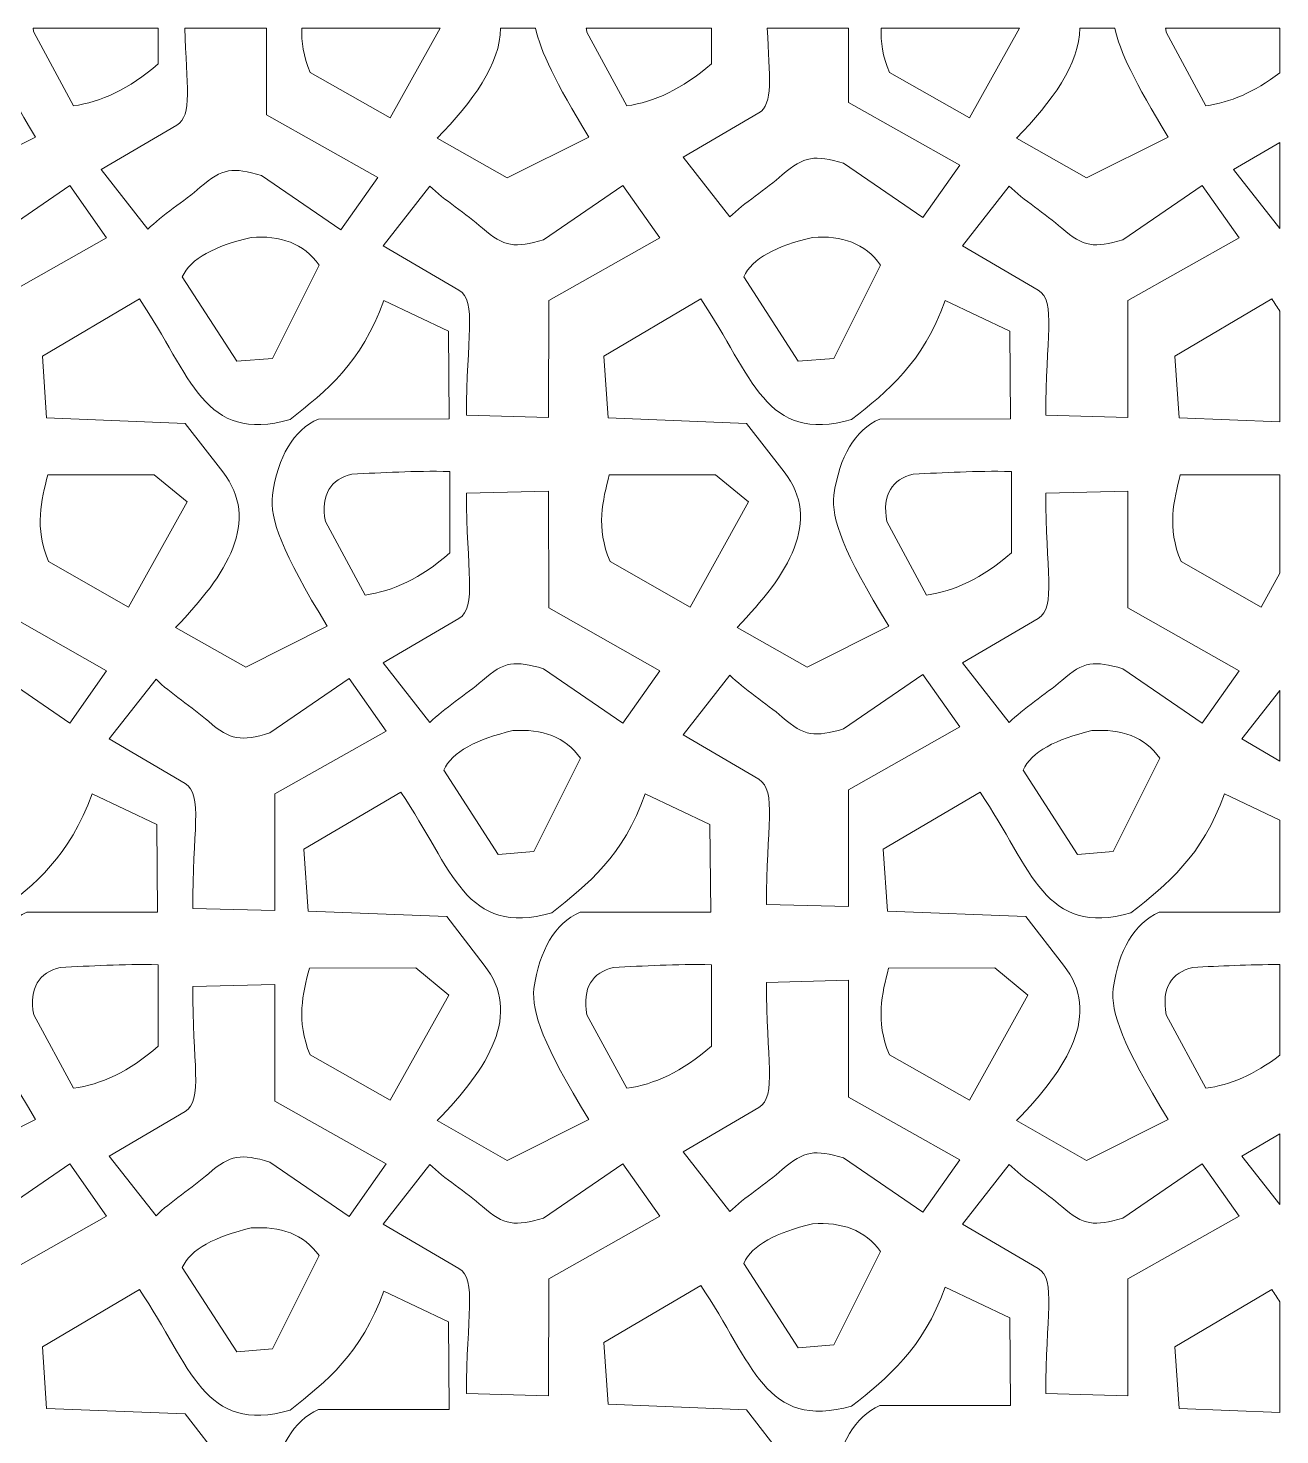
# Model space of a CAD drawing. Header units: millimetres. Extents: x -1200 to 1200, y -590 to 590.
# Drawn here: x 676 to 1200, y 2 to 590 of the extents above; entities that cross this region are included whole.
import ezdxf

# ---------------------------------------------------------------- set-up
doc = ezdxf.new("R2010")
doc.units = ezdxf.units.MM
doc.header["$MEASUREMENT"] = 0
doc.layers.add('Layer 1', color=7, linetype='Continuous')

msp = doc.modelspace()

# ---------------------------------------------------------------- linework, layer by layer
at = {"layer": 'Layer 1', "color": 250, "lineweight": 20}
for points, knots in [([(642.378, 589.9734), (642.378, 589.9734), (656.9639, 589.9734), (656.9639, 589.9734), (658.993, 580.555), (665.3135, 567.3334), (679.29, 544.3994), (679.29, 544.3994), (645.1535, 527.3138), (645.1535, 527.3138), (645.1535, 527.3138), (615.8285, 543.9518), (615.8285, 543.9518), (630.8185, 559.3316), (642.2649, 574.9868), (642.378, 589.9734)], [0, 0, 0, 0, 0.2, 0.2, 0.2, 0.4, 0.4, 0.4, 0.6, 0.6, 0.6, 0.8, 0.8, 0.8, 1, 1, 1, 1]), ([(678.2294, 589.9734), (678.2294, 589.9734), (730.6192, 589.9734), (730.6192, 589.9734), (730.6192, 589.9734), (730.6192, 575.0613), (730.6192, 575.0613), (718.2641, 564.3366), (706.6442, 559.112), (695.129, 557.4613), (695.129, 557.4613), (678.493, 588.2613), (678.493, 588.2613), (678.3883, 588.8462), (678.3005, 589.415), (678.2294, 589.9734)], [0, 0, 0, 0, 0.2, 0.2, 0.2, 0.4, 0.4, 0.4, 0.6, 0.6, 0.6, 0.8, 0.8, 0.8, 1, 1, 1, 1]), ([(741.7541, 589.9734), (741.7541, 589.9734), (775.9377, 589.9734), (775.9377, 589.9734), (775.9377, 589.9734), (775.963, 553.7612), (775.963, 553.7612), (775.963, 553.7612), (822.4764, 527.5326), (822.4764, 527.5326), (822.4764, 527.5326), (807.0169, 505.5996), (807.0169, 505.5996), (807.0169, 505.5996), (773.8405, 528.3329), (773.8405, 528.3329), (761.8052, 531.8406), (757.4448, 531.5193), (748.2202, 523.454), (741.5278, 517.6034), (731.9932, 511.591), (726.2659, 505.8757), (726.2659, 505.8757), (706.6821, 530.8327), (706.6821, 530.8327), (706.6821, 530.8327), (738.3861, 549.4177), (738.3861, 549.4177), (745.0841, 553.3444), (742.445, 566.062), (741.7541, 589.9734)], [0, 0, 0, 0, 0.1, 0.1, 0.1, 0.2, 0.2, 0.2, 0.3, 0.3, 0.3, 0.4, 0.4, 0.4, 0.5, 0.5, 0.5, 0.6, 0.6, 0.6, 0.7, 0.7, 0.7, 0.8, 0.8, 0.8, 0.9, 0.9, 0.9, 1, 1, 1, 1]), ([(790.6796, 589.9734), (790.6796, 589.9734), (848.557, 589.9734), (848.557, 589.9734), (848.557, 589.9734), (827.6387, 552.4423), (827.6387, 552.4423), (827.6387, 552.4423), (794.16, 571.4518), (794.16, 571.4518), (791.3156, 578.2512), (790.4821, 584.3269), (790.6796, 589.9734)], [0, 0, 0, 0, 0.25, 0.25, 0.25, 0.5, 0.5, 0.5, 0.75, 0.75, 0.75, 1, 1, 1, 1]), ([(873.873, 589.9734), (873.873, 589.9734), (888.4588, 589.9734), (888.4588, 589.9734), (890.488, 580.555), (896.8085, 567.3334), (910.785, 544.3994), (910.785, 544.3994), (876.6484, 527.3138), (876.6484, 527.3138), (876.6484, 527.3138), (847.3236, 543.9518), (847.3236, 543.9518), (862.3135, 559.3316), (873.7598, 574.9868), (873.873, 589.9734)], [0, 0, 0, 0, 0.2, 0.2, 0.2, 0.4, 0.4, 0.4, 0.6, 0.6, 0.6, 0.8, 0.8, 0.8, 1, 1, 1, 1]), ([(909.7244, 589.9734), (909.7244, 589.9734), (962.1141, 589.9734), (962.1141, 589.9734), (962.1141, 589.9734), (962.1141, 575.0613), (962.1141, 575.0613), (949.7591, 564.3366), (938.1392, 559.112), (926.6239, 557.4613), (926.6239, 557.4613), (909.9879, 588.2613), (909.9879, 588.2613), (909.8833, 588.8462), (909.7954, 589.415), (909.7244, 589.9734)], [0, 0, 0, 0, 0.2, 0.2, 0.2, 0.4, 0.4, 0.4, 0.6, 0.6, 0.6, 0.8, 0.8, 0.8, 1, 1, 1, 1]), ([(985.4552, 589.9734), (985.4552, 589.9734), (1019.4623, 589.9734), (1019.4623, 589.9734), (1019.4623, 589.9734), (1019.4841, 558.8764), (1019.4841, 558.8764), (1019.4841, 558.8764), (1065.9975, 532.6479), (1065.9975, 532.6479), (1065.9975, 532.6479), (1050.538, 510.7148), (1050.538, 510.7148), (1050.538, 510.7148), (1017.3616, 533.4482), (1017.3616, 533.4482), (1005.3263, 536.9558), (1000.9659, 536.6345), (991.7413, 528.5692), (985.0489, 522.7186), (975.5144, 516.7063), (969.787, 510.9909), (969.787, 510.9909), (950.2032, 535.9478), (950.2032, 535.9478), (950.2032, 535.9478), (981.9073, 554.5329), (981.9073, 554.5329), (988.1104, 558.1696), (986.3041, 569.3473), (985.4552, 589.9734)], [0, 0, 0, 0, 0.1, 0.1, 0.1, 0.2, 0.2, 0.2, 0.3, 0.3, 0.3, 0.4, 0.4, 0.4, 0.5, 0.5, 0.5, 0.6, 0.6, 0.6, 0.7, 0.7, 0.7, 0.8, 0.8, 0.8, 0.9, 0.9, 0.9, 1, 1, 1, 1]), ([(1033.0685, 589.9734), (1033.0685, 589.9734), (1090.9458, 589.9734), (1090.9458, 589.9734), (1090.9458, 589.9734), (1070.0276, 552.4423), (1070.0276, 552.4423), (1070.0276, 552.4423), (1036.5489, 571.4518), (1036.5489, 571.4518), (1033.7045, 578.2512), (1032.8709, 584.3269), (1033.0685, 589.9734)], [0, 0, 0, 0, 0.25, 0.25, 0.25, 0.5, 0.5, 0.5, 0.75, 0.75, 0.75, 1, 1, 1, 1]), ([(1116.2618, 589.9734), (1116.2618, 589.9734), (1130.8477, 589.9734), (1130.8477, 589.9734), (1132.8768, 580.555), (1139.1973, 567.3334), (1153.1738, 544.3994), (1153.1738, 544.3994), (1119.0374, 527.3138), (1119.0374, 527.3138), (1119.0374, 527.3138), (1089.7124, 543.9518), (1089.7124, 543.9518), (1104.7024, 559.3316), (1116.1487, 574.9868), (1116.2618, 589.9734)], [0, 0, 0, 0, 0.2, 0.2, 0.2, 0.4, 0.4, 0.4, 0.6, 0.6, 0.6, 0.8, 0.8, 0.8, 1, 1, 1, 1]), ([(1152.1133, 589.9734), (1152.1133, 589.9734), (1199.95, 589.9734), (1199.95, 589.9734), (1199.95, 589.9734), (1199.95, 571.3298), (1199.95, 571.3298), (1189.2741, 563.0979), (1179.1034, 558.9078), (1169.0129, 557.4613), (1169.0129, 557.4613), (1152.3768, 588.2613), (1152.3768, 588.2613), (1152.2721, 588.8462), (1152.1843, 589.415), (1152.1133, 589.9734)], [0, 0, 0, 0, 0.2, 0.2, 0.2, 0.4, 0.4, 0.4, 0.6, 0.6, 0.6, 0.8, 0.8, 0.8, 1, 1, 1, 1]), ([(1199.95, 542.1959), (1199.95, 542.1959), (1199.95, 506.1301), (1199.95, 506.1301), (1199.95, 506.1301), (1180.566, 530.8327), (1180.566, 530.8327), (1180.566, 530.8327), (1199.95, 542.1959), (1199.95, 542.1959)], [0, 0, 0, 0, 0.33333333, 0.33333333, 0.33333333, 0.66666667, 0.66666667, 0.66666667, 1, 1, 1, 1]), ([(593.2199, 498.9759), (593.2199, 498.9759), (612.8036, 523.9329), (612.8036, 523.9329), (618.531, 518.2175), (628.0656, 512.2051), (634.7579, 506.3545), (643.9826, 498.2893), (648.3429, 497.9679), (660.3782, 501.4757), (660.3782, 501.4757), (693.5547, 524.209), (693.5547, 524.209), (693.5547, 524.209), (709.0141, 502.2759), (709.0141, 502.2759), (709.0141, 502.2759), (662.5008, 476.0474), (662.5008, 476.0474), (662.5008, 476.0474), (662.467, 427.1664), (662.467, 427.1664), (662.467, 427.1664), (628.1534, 428.0949), (628.1534, 428.0949), (627.9608, 459.6603), (632.6445, 475.8648), (624.9239, 480.3909), (624.9239, 480.3909), (593.2199, 498.9759), (593.2199, 498.9759)], [0, 0, 0, 0, 0.1, 0.1, 0.1, 0.2, 0.2, 0.2, 0.3, 0.3, 0.3, 0.4, 0.4, 0.4, 0.5, 0.5, 0.5, 0.6, 0.6, 0.6, 0.7, 0.7, 0.7, 0.8, 0.8, 0.8, 0.9, 0.9, 0.9, 1, 1, 1, 1]), ([(824.7149, 498.9759), (824.7149, 498.9759), (844.2986, 523.9329), (844.2986, 523.9329), (850.026, 518.2175), (859.5606, 512.2051), (866.2529, 506.3545), (875.4776, 498.2893), (879.8379, 497.9679), (891.8732, 501.4757), (891.8732, 501.4757), (925.0496, 524.209), (925.0496, 524.209), (925.0496, 524.209), (940.5091, 502.2759), (940.5091, 502.2759), (940.5091, 502.2759), (893.9957, 476.0474), (893.9957, 476.0474), (893.9957, 476.0474), (893.962, 427.1664), (893.962, 427.1664), (893.962, 427.1664), (859.6484, 428.0949), (859.6484, 428.0949), (859.4558, 459.6603), (864.1395, 475.8648), (856.4189, 480.3909), (856.4189, 480.3909), (824.7149, 498.9759), (824.7149, 498.9759)], [0, 0, 0, 0, 0.1, 0.1, 0.1, 0.2, 0.2, 0.2, 0.3, 0.3, 0.3, 0.4, 0.4, 0.4, 0.5, 0.5, 0.5, 0.6, 0.6, 0.6, 0.7, 0.7, 0.7, 0.8, 0.8, 0.8, 0.9, 0.9, 0.9, 1, 1, 1, 1]), ([(1067.1038, 498.9759), (1067.1038, 498.9759), (1086.6874, 523.9329), (1086.6874, 523.9329), (1092.4148, 518.2175), (1101.9494, 512.2051), (1108.6417, 506.3545), (1117.8664, 498.2893), (1122.2268, 497.9679), (1134.262, 501.4757), (1134.262, 501.4757), (1167.4385, 524.209), (1167.4385, 524.209), (1167.4385, 524.209), (1182.8979, 502.2759), (1182.8979, 502.2759), (1182.8979, 502.2759), (1136.3846, 476.0474), (1136.3846, 476.0474), (1136.3846, 476.0474), (1136.3509, 427.1664), (1136.3509, 427.1664), (1136.3509, 427.1664), (1102.0373, 428.0949), (1102.0373, 428.0949), (1101.8447, 459.6603), (1106.5283, 475.8648), (1098.8078, 480.3909), (1098.8078, 480.3909), (1067.1038, 498.9759), (1067.1038, 498.9759)], [0, 0, 0, 0, 0.1, 0.1, 0.1, 0.2, 0.2, 0.2, 0.3, 0.3, 0.3, 0.4, 0.4, 0.4, 0.5, 0.5, 0.5, 0.6, 0.6, 0.6, 0.7, 0.7, 0.7, 0.8, 0.8, 0.8, 0.9, 0.9, 0.9, 1, 1, 1, 1]), ([(778.3695, 451.8529), (778.3695, 451.8529), (763.433, 450.6484), (763.433, 450.6484), (763.433, 450.6484), (740.6613, 485.953), (740.6613, 485.953), (744.1311, 493.6202), (754.3706, 498.9124), (769.497, 502.4529), (781.7445, 503.3208), (791.4892, 499.9337), (797.9153, 490.9008), (797.9153, 490.9008), (778.3695, 451.8529), (778.3695, 451.8529)], [0, 0, 0, 0, 0.2, 0.2, 0.2, 0.4, 0.4, 0.4, 0.6, 0.6, 0.6, 0.8, 0.8, 0.8, 1, 1, 1, 1]), ([(1013.295, 451.8529), (1013.295, 451.8529), (998.3584, 450.6484), (998.3584, 450.6484), (998.3584, 450.6484), (975.5867, 485.953), (975.5867, 485.953), (979.0565, 493.6202), (989.2962, 498.9124), (1004.4224, 502.4529), (1016.67, 503.3208), (1026.4148, 499.9337), (1032.8407, 490.9008), (1032.8407, 490.9008), (1013.295, 451.8529), (1013.295, 451.8529)], [0, 0, 0, 0, 0.2, 0.2, 0.2, 0.4, 0.4, 0.4, 0.6, 0.6, 0.6, 0.8, 0.8, 0.8, 1, 1, 1, 1]), ([(737.8864, 339.3435), (737.8864, 339.3435), (767.2114, 322.7054), (767.2114, 322.7054), (767.2114, 322.7054), (801.3478, 339.791), (801.3478, 339.791), (782.1409, 371.3076), (777.3925, 384.4881), (778.3695, 394.653), (780.79, 410.8156), (787.0199, 421.6817), (797.6748, 426.4861), (797.6748, 426.4861), (852.3312, 426.5529), (852.3312, 426.5529), (852.3312, 426.5529), (852.0191, 463.196), (852.0191, 463.196), (852.0191, 463.196), (824.9503, 476.053), (824.9503, 476.053), (815.7144, 449.8949), (800.9079, 438.264), (785.821, 426.21), (749.5022, 416.1476), (744.6715, 444.0756), (722.7095, 476.7389), (722.7095, 476.7389), (682.121, 452.8108), (682.121, 452.8108), (682.121, 452.8108), (683.8922, 427.0005), (683.8922, 427.0005), (683.8922, 427.0005), (741.8757, 424.6625), (741.8757, 424.6625), (741.8757, 424.6625), (757.5755, 404.3815), (757.5755, 404.3815), (773.5846, 383.9918), (759.3678, 361.3832), (737.8864, 339.3435)], [0, 0, 0, 0, 0.07142857, 0.07142857, 0.07142857, 0.14285714, 0.14285714, 0.14285714, 0.21428571, 0.21428571, 0.21428571, 0.28571429, 0.28571429, 0.28571429, 0.35714286, 0.35714286, 0.35714286, 0.42857143, 0.42857143, 0.42857143, 0.5, 0.5, 0.5, 0.57142857, 0.57142857, 0.57142857, 0.64285714, 0.64285714, 0.64285714, 0.71428571, 0.71428571, 0.71428571, 0.78571429, 0.78571429, 0.78571429, 0.85714286, 0.85714286, 0.85714286, 0.92857143, 0.92857143, 0.92857143, 1, 1, 1, 1]), ([(972.8119, 339.3435), (972.8119, 339.3435), (1002.1368, 322.7054), (1002.1368, 322.7054), (1002.1368, 322.7054), (1036.2734, 339.791), (1036.2734, 339.791), (1017.0664, 371.3076), (1012.3181, 384.4881), (1013.295, 394.653), (1015.7156, 410.8156), (1021.9454, 421.6817), (1032.6004, 426.4861), (1032.6004, 426.4861), (1087.2567, 426.5529), (1087.2567, 426.5529), (1087.2567, 426.5529), (1086.9447, 463.196), (1086.9447, 463.196), (1086.9447, 463.196), (1059.8759, 476.053), (1059.8759, 476.053), (1050.6399, 449.8949), (1035.8334, 438.264), (1020.7464, 426.21), (984.4276, 416.1476), (979.5971, 444.0756), (957.635, 476.7389), (957.635, 476.7389), (917.0465, 452.8108), (917.0465, 452.8108), (917.0465, 452.8108), (918.8176, 427.0005), (918.8176, 427.0005), (918.8176, 427.0005), (976.8012, 424.6625), (976.8012, 424.6625), (976.8012, 424.6625), (992.5011, 404.3815), (992.5011, 404.3815), (1008.5101, 383.9918), (994.2933, 361.3832), (972.8119, 339.3435)], [0, 0, 0, 0, 0.07142857, 0.07142857, 0.07142857, 0.14285714, 0.14285714, 0.14285714, 0.21428571, 0.21428571, 0.21428571, 0.28571429, 0.28571429, 0.28571429, 0.35714286, 0.35714286, 0.35714286, 0.42857143, 0.42857143, 0.42857143, 0.5, 0.5, 0.5, 0.57142857, 0.57142857, 0.57142857, 0.64285714, 0.64285714, 0.64285714, 0.71428571, 0.71428571, 0.71428571, 0.78571429, 0.78571429, 0.78571429, 0.85714286, 0.85714286, 0.85714286, 0.92857143, 0.92857143, 0.92857143, 1, 1, 1, 1]), ([(1199.95, 471.5812), (1199.95, 471.5812), (1199.95, 425.2996), (1199.95, 425.2996), (1199.95, 425.2996), (1157.776, 427.0005), (1157.776, 427.0005), (1157.776, 427.0005), (1156.0048, 452.8108), (1156.0048, 452.8108), (1156.0048, 452.8108), (1196.5933, 476.7389), (1196.5933, 476.7389), (1197.7593, 475.0045), (1198.8733, 473.2834), (1199.95, 471.5812)], [0, 0, 0, 0, 0.2, 0.2, 0.2, 0.4, 0.4, 0.4, 0.6, 0.6, 0.6, 0.8, 0.8, 0.8, 1, 1, 1, 1]), ([(718.2016, 347.834), (718.2016, 347.834), (684.7229, 366.8435), (684.7229, 366.8435), (678.6905, 381.2641), (681.7077, 392.4348), (684.4109, 403.1435), (684.4109, 403.1435), (728.9127, 403.1769), (728.9127, 403.1769), (728.9127, 403.1769), (742.7064, 391.8005), (742.7064, 391.8005), (742.7064, 391.8005), (718.2016, 347.834), (718.2016, 347.834)], [0, 0, 0, 0, 0.2, 0.2, 0.2, 0.4, 0.4, 0.4, 0.6, 0.6, 0.6, 0.8, 0.8, 0.8, 1, 1, 1, 1]), ([(817.1869, 352.853), (817.1869, 352.853), (800.5509, 383.653), (800.5509, 383.653), (798.5218, 395.0008), (802.8456, 401.1861), (811.6416, 403.453), (824.3782, 404.0036), (837.4298, 404.8374), (852.677, 404.553), (852.677, 404.553), (852.677, 370.453), (852.677, 370.453), (840.3219, 359.7284), (828.702, 354.5037), (817.1869, 352.853)], [0, 0, 0, 0, 0.2, 0.2, 0.2, 0.4, 0.4, 0.4, 0.6, 0.6, 0.6, 0.8, 0.8, 0.8, 1, 1, 1, 1]), ([(953.127, 347.834), (953.127, 347.834), (919.6484, 366.8435), (919.6484, 366.8435), (913.616, 381.2641), (916.6332, 392.4348), (919.3363, 403.1435), (919.3363, 403.1435), (963.8382, 403.1769), (963.8382, 403.1769), (963.8382, 403.1769), (977.632, 391.8005), (977.632, 391.8005), (977.632, 391.8005), (953.127, 347.834), (953.127, 347.834)], [0, 0, 0, 0, 0.2, 0.2, 0.2, 0.4, 0.4, 0.4, 0.6, 0.6, 0.6, 0.8, 0.8, 0.8, 1, 1, 1, 1]), ([(1052.1123, 352.853), (1052.1123, 352.853), (1035.4763, 383.653), (1035.4763, 383.653), (1033.4472, 395.0008), (1037.771, 401.1861), (1046.567, 403.453), (1059.3037, 404.0036), (1072.3553, 404.8374), (1087.6025, 404.553), (1087.6025, 404.553), (1087.6025, 370.453), (1087.6025, 370.453), (1075.2475, 359.7284), (1063.6276, 354.5037), (1052.1123, 352.853)], [0, 0, 0, 0, 0.2, 0.2, 0.2, 0.4, 0.4, 0.4, 0.6, 0.6, 0.6, 0.8, 0.8, 0.8, 1, 1, 1, 1]), ([(1199.95, 403.1748), (1199.95, 403.1748), (1199.95, 361.945), (1199.95, 361.945), (1199.95, 361.945), (1192.0854, 347.834), (1192.0854, 347.834), (1192.0854, 347.834), (1158.6067, 366.8435), (1158.6067, 366.8435), (1152.5743, 381.2641), (1155.5916, 392.4348), (1158.2947, 403.1435), (1158.2947, 403.1435), (1199.95, 403.1748), (1199.95, 403.1748)], [0, 0, 0, 0, 0.2, 0.2, 0.2, 0.4, 0.4, 0.4, 0.6, 0.6, 0.6, 0.8, 0.8, 0.8, 1, 1, 1, 1]), ([(593.2199, 324.5193), (593.2199, 324.5193), (612.8036, 299.5623), (612.8036, 299.5623), (618.531, 305.2777), (628.0656, 311.29), (634.7579, 317.1406), (643.9826, 325.2059), (648.3429, 325.5272), (660.3782, 322.0195), (660.3782, 322.0195), (693.5547, 299.2862), (693.5547, 299.2862), (693.5547, 299.2862), (709.0141, 321.2193), (709.0141, 321.2193), (709.0141, 321.2193), (662.5008, 347.4478), (662.5008, 347.4478), (662.5008, 347.4478), (662.467, 396.3288), (662.467, 396.3288), (662.467, 396.3288), (628.1534, 395.4002), (628.1534, 395.4002), (627.9608, 363.8349), (632.6445, 347.6304), (624.9239, 343.1043), (624.9239, 343.1043), (593.2199, 324.5193), (593.2199, 324.5193)], [0, 0, 0, 0, 0.1, 0.1, 0.1, 0.2, 0.2, 0.2, 0.3, 0.3, 0.3, 0.4, 0.4, 0.4, 0.5, 0.5, 0.5, 0.6, 0.6, 0.6, 0.7, 0.7, 0.7, 0.8, 0.8, 0.8, 0.9, 0.9, 0.9, 1, 1, 1, 1]), ([(824.7149, 324.5193), (824.7149, 324.5193), (844.2986, 299.5623), (844.2986, 299.5623), (850.026, 305.2777), (859.5606, 311.29), (866.2529, 317.1406), (875.4776, 325.2059), (879.8379, 325.5272), (891.8732, 322.0195), (891.8732, 322.0195), (925.0496, 299.2862), (925.0496, 299.2862), (925.0496, 299.2862), (940.5091, 321.2193), (940.5091, 321.2193), (940.5091, 321.2193), (893.9957, 347.4478), (893.9957, 347.4478), (893.9957, 347.4478), (893.962, 396.3288), (893.962, 396.3288), (893.962, 396.3288), (859.6484, 395.4002), (859.6484, 395.4002), (859.4558, 363.8349), (864.1395, 347.6304), (856.4189, 343.1043), (856.4189, 343.1043), (824.7149, 324.5193), (824.7149, 324.5193)], [0, 0, 0, 0, 0.1, 0.1, 0.1, 0.2, 0.2, 0.2, 0.3, 0.3, 0.3, 0.4, 0.4, 0.4, 0.5, 0.5, 0.5, 0.6, 0.6, 0.6, 0.7, 0.7, 0.7, 0.8, 0.8, 0.8, 0.9, 0.9, 0.9, 1, 1, 1, 1]), ([(1067.1038, 324.5193), (1067.1038, 324.5193), (1086.6874, 299.5623), (1086.6874, 299.5623), (1092.4148, 305.2777), (1101.9494, 311.29), (1108.6417, 317.1406), (1117.8664, 325.2059), (1122.2268, 325.5272), (1134.262, 322.0195), (1134.262, 322.0195), (1167.4385, 299.2862), (1167.4385, 299.2862), (1167.4385, 299.2862), (1182.8979, 321.2193), (1182.8979, 321.2193), (1182.8979, 321.2193), (1136.3846, 347.4478), (1136.3846, 347.4478), (1136.3846, 347.4478), (1136.3509, 396.3288), (1136.3509, 396.3288), (1136.3509, 396.3288), (1102.0373, 395.4002), (1102.0373, 395.4002), (1101.8447, 363.8349), (1106.5283, 347.6304), (1098.8078, 343.1043), (1098.8078, 343.1043), (1067.1038, 324.5193), (1067.1038, 324.5193)], [0, 0, 0, 0, 0.1, 0.1, 0.1, 0.2, 0.2, 0.2, 0.3, 0.3, 0.3, 0.4, 0.4, 0.4, 0.5, 0.5, 0.5, 0.6, 0.6, 0.6, 0.7, 0.7, 0.7, 0.8, 0.8, 0.8, 0.9, 0.9, 0.9, 1, 1, 1, 1]), ([(710.1204, 292.6625), (710.1204, 292.6625), (729.7041, 317.6195), (729.7041, 317.6195), (735.4314, 311.9041), (744.9661, 305.8918), (751.6584, 300.0411), (760.8831, 291.9759), (765.2434, 291.6545), (777.2787, 295.1623), (777.2787, 295.1623), (810.4551, 317.8956), (810.4551, 317.8956), (810.4551, 317.8956), (825.9146, 295.9625), (825.9146, 295.9625), (825.9146, 295.9625), (779.4013, 269.734), (779.4013, 269.734), (779.4013, 269.734), (779.3676, 220.853), (779.3676, 220.853), (779.3676, 220.853), (745.0539, 221.7816), (745.0539, 221.7816), (744.8613, 253.3469), (749.5449, 269.5514), (741.8244, 274.0775), (741.8244, 274.0775), (710.1204, 292.6625), (710.1204, 292.6625)], [0, 0, 0, 0, 0.1, 0.1, 0.1, 0.2, 0.2, 0.2, 0.3, 0.3, 0.3, 0.4, 0.4, 0.4, 0.5, 0.5, 0.5, 0.6, 0.6, 0.6, 0.7, 0.7, 0.7, 0.8, 0.8, 0.8, 0.9, 0.9, 0.9, 1, 1, 1, 1]), ([(950.2032, 294.3676), (950.2032, 294.3676), (969.787, 319.3246), (969.787, 319.3246), (975.5144, 313.6092), (985.0489, 307.5969), (991.7413, 301.7462), (1000.9659, 293.681), (1005.3263, 293.3596), (1017.3616, 296.8673), (1017.3616, 296.8673), (1050.538, 319.6007), (1050.538, 319.6007), (1050.538, 319.6007), (1065.9975, 297.6676), (1065.9975, 297.6676), (1065.9975, 297.6676), (1019.4841, 271.4391), (1019.4841, 271.4391), (1019.4841, 271.4391), (1019.4504, 222.5581), (1019.4504, 222.5581), (1019.4504, 222.5581), (985.1368, 223.4866), (985.1368, 223.4866), (984.9442, 255.052), (989.6279, 271.2564), (981.9073, 275.7826), (981.9073, 275.7826), (950.2032, 294.3676), (950.2032, 294.3676)], [0, 0, 0, 0, 0.1, 0.1, 0.1, 0.2, 0.2, 0.2, 0.3, 0.3, 0.3, 0.4, 0.4, 0.4, 0.5, 0.5, 0.5, 0.6, 0.6, 0.6, 0.7, 0.7, 0.7, 0.8, 0.8, 0.8, 0.9, 0.9, 0.9, 1, 1, 1, 1]), ([(1199.95, 312.9832), (1199.95, 312.9832), (1199.95, 283.3153), (1199.95, 283.3153), (1199.95, 283.3153), (1184.0042, 292.6625), (1184.0042, 292.6625), (1184.0042, 292.6625), (1199.95, 312.9832), (1199.95, 312.9832)], [0, 0, 0, 0, 0.33333333, 0.33333333, 0.33333333, 0.66666667, 0.66666667, 0.66666667, 1, 1, 1, 1]), ([(887.8066, 245.5396), (887.8066, 245.5396), (872.8701, 244.335), (872.8701, 244.335), (872.8701, 244.335), (850.0983, 279.6396), (850.0983, 279.6396), (853.5682, 287.3068), (863.8078, 292.599), (878.9341, 296.1396), (891.1817, 297.0074), (900.9264, 293.6203), (907.3523, 284.5874), (907.3523, 284.5874), (887.8066, 245.5396), (887.8066, 245.5396)], [0, 0, 0, 0, 0.2, 0.2, 0.2, 0.4, 0.4, 0.4, 0.6, 0.6, 0.6, 0.8, 0.8, 0.8, 1, 1, 1, 1]), ([(1130.1954, 245.5396), (1130.1954, 245.5396), (1115.2589, 244.335), (1115.2589, 244.335), (1115.2589, 244.335), (1092.4871, 279.6396), (1092.4871, 279.6396), (1095.9571, 287.3068), (1106.1966, 292.599), (1121.323, 296.1396), (1133.5705, 297.0074), (1143.3152, 293.6203), (1149.7413, 284.5874), (1149.7413, 284.5874), (1130.1954, 245.5396), (1130.1954, 245.5396)], [0, 0, 0, 0, 0.2, 0.2, 0.2, 0.4, 0.4, 0.4, 0.6, 0.6, 0.6, 0.8, 0.8, 0.8, 1, 1, 1, 1]), ([(615.8285, 133.0301), (615.8285, 133.0301), (645.1535, 116.3921), (645.1535, 116.3921), (645.1535, 116.3921), (679.29, 133.4776), (679.29, 133.4776), (660.083, 164.9942), (655.3347, 178.1747), (656.3116, 188.3396), (658.7322, 204.5022), (664.9621, 215.3683), (675.617, 220.1727), (675.617, 220.1727), (730.2734, 220.2395), (730.2734, 220.2395), (730.2734, 220.2395), (729.9613, 256.8826), (729.9613, 256.8826), (729.9613, 256.8826), (702.8925, 269.7396), (702.8925, 269.7396), (693.6566, 243.5815), (678.85, 231.9506), (663.763, 219.8966), (627.4443, 209.8342), (622.6137, 237.7622), (600.6516, 270.4255), (600.6516, 270.4255), (560.0632, 246.4974), (560.0632, 246.4974), (560.0632, 246.4974), (561.8343, 220.6871), (561.8343, 220.6871), (561.8343, 220.6871), (619.8178, 218.3491), (619.8178, 218.3491), (619.8178, 218.3491), (635.5177, 198.0681), (635.5177, 198.0681), (651.5267, 177.6784), (637.3099, 155.0699), (615.8285, 133.0301)], [0, 0, 0, 0, 0.07142857, 0.07142857, 0.07142857, 0.14285714, 0.14285714, 0.14285714, 0.21428571, 0.21428571, 0.21428571, 0.28571429, 0.28571429, 0.28571429, 0.35714286, 0.35714286, 0.35714286, 0.42857143, 0.42857143, 0.42857143, 0.5, 0.5, 0.5, 0.57142857, 0.57142857, 0.57142857, 0.64285714, 0.64285714, 0.64285714, 0.71428571, 0.71428571, 0.71428571, 0.78571429, 0.78571429, 0.78571429, 0.85714286, 0.85714286, 0.85714286, 0.92857143, 0.92857143, 0.92857143, 1, 1, 1, 1]), ([(847.3236, 133.0301), (847.3236, 133.0301), (876.6484, 116.3921), (876.6484, 116.3921), (876.6484, 116.3921), (910.785, 133.4776), (910.785, 133.4776), (891.578, 164.9942), (886.8297, 178.1747), (887.8066, 188.3396), (890.2272, 204.5022), (896.4571, 215.3683), (907.112, 220.1727), (907.112, 220.1727), (961.7684, 220.2395), (961.7684, 220.2395), (961.7684, 220.2395), (961.4563, 256.8826), (961.4563, 256.8826), (961.4563, 256.8826), (934.3875, 269.7396), (934.3875, 269.7396), (925.1515, 243.5815), (910.345, 231.9506), (895.258, 219.8966), (858.9392, 209.8342), (854.1087, 237.7622), (832.1466, 270.4255), (832.1466, 270.4255), (791.5581, 246.4974), (791.5581, 246.4974), (791.5581, 246.4974), (793.3292, 220.6871), (793.3292, 220.6871), (793.3292, 220.6871), (851.3128, 218.3491), (851.3128, 218.3491), (851.3128, 218.3491), (867.0127, 198.0681), (867.0127, 198.0681), (883.0217, 177.6784), (868.8049, 155.0699), (847.3236, 133.0301)], [0, 0, 0, 0, 0.07142857, 0.07142857, 0.07142857, 0.14285714, 0.14285714, 0.14285714, 0.21428571, 0.21428571, 0.21428571, 0.28571429, 0.28571429, 0.28571429, 0.35714286, 0.35714286, 0.35714286, 0.42857143, 0.42857143, 0.42857143, 0.5, 0.5, 0.5, 0.57142857, 0.57142857, 0.57142857, 0.64285714, 0.64285714, 0.64285714, 0.71428571, 0.71428571, 0.71428571, 0.78571429, 0.78571429, 0.78571429, 0.85714286, 0.85714286, 0.85714286, 0.92857143, 0.92857143, 0.92857143, 1, 1, 1, 1]), ([(1199.95, 258.7326), (1199.95, 258.7326), (1199.95, 220.2347), (1199.95, 220.2347), (1199.95, 220.2347), (1149.5008, 220.1727), (1149.5008, 220.1727), (1138.8459, 215.3683), (1132.616, 204.5022), (1130.1954, 188.3396), (1129.2185, 178.1747), (1133.9668, 164.9942), (1153.1738, 133.4776), (1153.1738, 133.4776), (1119.0374, 116.3921), (1119.0374, 116.3921), (1119.0374, 116.3921), (1089.7124, 133.0301), (1089.7124, 133.0301), (1111.1937, 155.0699), (1125.4106, 177.6784), (1109.4015, 198.0681), (1109.4015, 198.0681), (1093.7017, 218.3491), (1093.7017, 218.3491), (1093.7017, 218.3491), (1035.7181, 220.6871), (1035.7181, 220.6871), (1035.7181, 220.6871), (1033.947, 246.4974), (1033.947, 246.4974), (1033.947, 246.4974), (1074.5355, 270.4255), (1074.5355, 270.4255), (1096.4975, 237.7622), (1101.3281, 209.8342), (1137.6469, 219.8966), (1152.7339, 231.9506), (1167.5404, 243.5815), (1176.7763, 269.7396), (1176.7763, 269.7396), (1199.95, 258.7326), (1199.95, 258.7326)], [0, 0, 0, 0, 0.07142857, 0.07142857, 0.07142857, 0.14285714, 0.14285714, 0.14285714, 0.21428571, 0.21428571, 0.21428571, 0.28571429, 0.28571429, 0.28571429, 0.35714286, 0.35714286, 0.35714286, 0.42857143, 0.42857143, 0.42857143, 0.5, 0.5, 0.5, 0.57142857, 0.57142857, 0.57142857, 0.64285714, 0.64285714, 0.64285714, 0.71428571, 0.71428571, 0.71428571, 0.78571429, 0.78571429, 0.78571429, 0.85714286, 0.85714286, 0.85714286, 0.92857143, 0.92857143, 0.92857143, 1, 1, 1, 1]), ([(695.129, 146.5396), (695.129, 146.5396), (678.493, 177.3396), (678.493, 177.3396), (676.464, 188.6875), (680.7878, 194.8727), (689.5836, 197.1396), (702.3204, 197.6903), (715.3719, 198.524), (730.6192, 198.2396), (730.6192, 198.2396), (730.6192, 164.1396), (730.6192, 164.1396), (718.2641, 153.415), (706.6442, 148.1903), (695.129, 146.5396)], [0, 0, 0, 0, 0.2, 0.2, 0.2, 0.4, 0.4, 0.4, 0.6, 0.6, 0.6, 0.8, 0.8, 0.8, 1, 1, 1, 1]), ([(827.6387, 141.5206), (827.6387, 141.5206), (794.16, 160.5301), (794.16, 160.5301), (788.1276, 174.9507), (791.1449, 186.1215), (793.8479, 196.8301), (793.8479, 196.8301), (838.3498, 196.8635), (838.3498, 196.8635), (838.3498, 196.8635), (852.1436, 185.4871), (852.1436, 185.4871), (852.1436, 185.4871), (827.6387, 141.5206), (827.6387, 141.5206)], [0, 0, 0, 0, 0.2, 0.2, 0.2, 0.4, 0.4, 0.4, 0.6, 0.6, 0.6, 0.8, 0.8, 0.8, 1, 1, 1, 1]), ([(926.6239, 146.5396), (926.6239, 146.5396), (909.9879, 177.3396), (909.9879, 177.3396), (907.9589, 188.6875), (912.2827, 194.8727), (921.0786, 197.1396), (933.8154, 197.6903), (946.867, 198.524), (962.1141, 198.2396), (962.1141, 198.2396), (962.1141, 164.1396), (962.1141, 164.1396), (949.7591, 153.415), (938.1392, 148.1903), (926.6239, 146.5396)], [0, 0, 0, 0, 0.2, 0.2, 0.2, 0.4, 0.4, 0.4, 0.6, 0.6, 0.6, 0.8, 0.8, 0.8, 1, 1, 1, 1]), ([(1070.0276, 141.5206), (1070.0276, 141.5206), (1036.5489, 160.5301), (1036.5489, 160.5301), (1030.5164, 174.9507), (1033.5337, 186.1215), (1036.2368, 196.8301), (1036.2368, 196.8301), (1080.7386, 196.8635), (1080.7386, 196.8635), (1080.7386, 196.8635), (1094.5324, 185.4871), (1094.5324, 185.4871), (1094.5324, 185.4871), (1070.0276, 141.5206), (1070.0276, 141.5206)], [0, 0, 0, 0, 0.2, 0.2, 0.2, 0.4, 0.4, 0.4, 0.6, 0.6, 0.6, 0.8, 0.8, 0.8, 1, 1, 1, 1]), ([(1199.95, 198.2912), (1199.95, 198.2912), (1199.95, 160.4081), (1199.95, 160.4081), (1189.2741, 152.1763), (1179.1034, 147.986), (1169.0129, 146.5396), (1169.0129, 146.5396), (1152.3768, 177.3396), (1152.3768, 177.3396), (1150.3478, 188.6875), (1154.6716, 194.8727), (1163.4674, 197.1396), (1174.9187, 197.6345), (1186.6237, 198.3567), (1199.95, 198.2912)], [0, 0, 0, 0, 0.2, 0.2, 0.2, 0.4, 0.4, 0.4, 0.6, 0.6, 0.6, 0.8, 0.8, 0.8, 1, 1, 1, 1]), ([(710.1204, 118.2059), (710.1204, 118.2059), (729.7041, 93.2489), (729.7041, 93.2489), (735.4314, 98.9643), (744.9661, 104.9766), (751.6584, 110.8273), (760.8831, 118.8925), (765.2434, 119.2139), (777.2787, 115.7061), (777.2787, 115.7061), (810.4551, 92.9728), (810.4551, 92.9728), (810.4551, 92.9728), (825.9146, 114.9059), (825.9146, 114.9059), (825.9146, 114.9059), (779.4013, 141.1344), (779.4013, 141.1344), (779.4013, 141.1344), (779.3676, 190.0154), (779.3676, 190.0154), (779.3676, 190.0154), (745.0539, 189.0869), (745.0539, 189.0869), (744.8613, 157.5215), (749.5449, 141.317), (741.8244, 136.7909), (741.8244, 136.7909), (710.1204, 118.2059), (710.1204, 118.2059)], [0, 0, 0, 0, 0.1, 0.1, 0.1, 0.2, 0.2, 0.2, 0.3, 0.3, 0.3, 0.4, 0.4, 0.4, 0.5, 0.5, 0.5, 0.6, 0.6, 0.6, 0.7, 0.7, 0.7, 0.8, 0.8, 0.8, 0.9, 0.9, 0.9, 1, 1, 1, 1]), ([(950.2032, 119.911), (950.2032, 119.911), (969.787, 94.9539), (969.787, 94.9539), (975.5144, 100.6693), (985.0489, 106.6817), (991.7413, 112.5323), (1000.9659, 120.5976), (1005.3263, 120.919), (1017.3616, 117.4112), (1017.3616, 117.4112), (1050.538, 94.6779), (1050.538, 94.6779), (1050.538, 94.6779), (1065.9975, 116.611), (1065.9975, 116.611), (1065.9975, 116.611), (1019.4841, 142.8395), (1019.4841, 142.8395), (1019.4841, 142.8395), (1019.4504, 191.7204), (1019.4504, 191.7204), (1019.4504, 191.7204), (985.1368, 190.792), (985.1368, 190.792), (984.9442, 159.2265), (989.6279, 143.0221), (981.9073, 138.4959), (981.9073, 138.4959), (950.2032, 119.911), (950.2032, 119.911)], [0, 0, 0, 0, 0.1, 0.1, 0.1, 0.2, 0.2, 0.2, 0.3, 0.3, 0.3, 0.4, 0.4, 0.4, 0.5, 0.5, 0.5, 0.6, 0.6, 0.6, 0.7, 0.7, 0.7, 0.8, 0.8, 0.8, 0.9, 0.9, 0.9, 1, 1, 1, 1]), ([(1199.95, 127.5531), (1199.95, 127.5531), (1199.95, 97.8852), (1199.95, 97.8852), (1199.95, 97.8852), (1184.0042, 118.2059), (1184.0042, 118.2059), (1184.0042, 118.2059), (1199.95, 127.5531), (1199.95, 127.5531)], [0, 0, 0, 0, 0.33333333, 0.33333333, 0.33333333, 0.66666667, 0.66666667, 0.66666667, 1, 1, 1, 1]), ([(593.2199, 89.7593), (593.2199, 89.7593), (612.8036, 114.7163), (612.8036, 114.7163), (618.531, 109.0009), (628.0656, 102.9885), (634.7579, 97.1379), (643.9826, 89.0726), (648.3429, 88.7513), (660.3782, 92.259), (660.3782, 92.259), (693.5547, 114.9923), (693.5547, 114.9923), (693.5547, 114.9923), (709.0141, 93.0593), (709.0141, 93.0593), (709.0141, 93.0593), (662.5008, 66.8307), (662.5008, 66.8307), (662.5008, 66.8307), (662.467, 17.9498), (662.467, 17.9498), (662.467, 17.9498), (628.1534, 18.8783), (628.1534, 18.8783), (627.9608, 50.4437), (632.6445, 66.6481), (624.9239, 71.1743), (624.9239, 71.1743), (593.2199, 89.7593), (593.2199, 89.7593)], [0, 0, 0, 0, 0.1, 0.1, 0.1, 0.2, 0.2, 0.2, 0.3, 0.3, 0.3, 0.4, 0.4, 0.4, 0.5, 0.5, 0.5, 0.6, 0.6, 0.6, 0.7, 0.7, 0.7, 0.8, 0.8, 0.8, 0.9, 0.9, 0.9, 1, 1, 1, 1]), ([(824.7149, 89.7593), (824.7149, 89.7593), (844.2986, 114.7163), (844.2986, 114.7163), (850.026, 109.0009), (859.5606, 102.9885), (866.2529, 97.1379), (875.4776, 89.0726), (879.8379, 88.7513), (891.8732, 92.259), (891.8732, 92.259), (925.0496, 114.9923), (925.0496, 114.9923), (925.0496, 114.9923), (940.5091, 93.0593), (940.5091, 93.0593), (940.5091, 93.0593), (893.9957, 66.8307), (893.9957, 66.8307), (893.9957, 66.8307), (893.962, 17.9498), (893.962, 17.9498), (893.962, 17.9498), (859.6484, 18.8783), (859.6484, 18.8783), (859.4558, 50.4437), (864.1395, 66.6481), (856.4189, 71.1743), (856.4189, 71.1743), (824.7149, 89.7593), (824.7149, 89.7593)], [0, 0, 0, 0, 0.1, 0.1, 0.1, 0.2, 0.2, 0.2, 0.3, 0.3, 0.3, 0.4, 0.4, 0.4, 0.5, 0.5, 0.5, 0.6, 0.6, 0.6, 0.7, 0.7, 0.7, 0.8, 0.8, 0.8, 0.9, 0.9, 0.9, 1, 1, 1, 1]), ([(1067.1038, 89.7593), (1067.1038, 89.7593), (1086.6874, 114.7163), (1086.6874, 114.7163), (1092.4148, 109.0009), (1101.9494, 102.9885), (1108.6417, 97.1379), (1117.8664, 89.0726), (1122.2268, 88.7513), (1134.262, 92.259), (1134.262, 92.259), (1167.4385, 114.9923), (1167.4385, 114.9923), (1167.4385, 114.9923), (1182.8979, 93.0593), (1182.8979, 93.0593), (1182.8979, 93.0593), (1136.3846, 66.8307), (1136.3846, 66.8307), (1136.3846, 66.8307), (1136.3509, 17.9498), (1136.3509, 17.9498), (1136.3509, 17.9498), (1102.0373, 18.8783), (1102.0373, 18.8783), (1101.8447, 50.4437), (1106.5283, 66.6481), (1098.8078, 71.1743), (1098.8078, 71.1743), (1067.1038, 89.7593), (1067.1038, 89.7593)], [0, 0, 0, 0, 0.1, 0.1, 0.1, 0.2, 0.2, 0.2, 0.3, 0.3, 0.3, 0.4, 0.4, 0.4, 0.5, 0.5, 0.5, 0.6, 0.6, 0.6, 0.7, 0.7, 0.7, 0.8, 0.8, 0.8, 0.9, 0.9, 0.9, 1, 1, 1, 1]), ([(778.3695, 37.5211), (778.3695, 37.5211), (763.433, 36.3165), (763.433, 36.3165), (763.433, 36.3165), (740.6613, 71.6211), (740.6613, 71.6211), (744.1311, 79.2883), (754.3706, 84.5806), (769.497, 88.1211), (781.7445, 88.989), (791.4892, 85.6018), (797.9153, 76.569), (797.9153, 76.569), (778.3695, 37.5211), (778.3695, 37.5211)], [0, 0, 0, 0, 0.2, 0.2, 0.2, 0.4, 0.4, 0.4, 0.6, 0.6, 0.6, 0.8, 0.8, 0.8, 1, 1, 1, 1]), ([(1013.295, 39.2262), (1013.295, 39.2262), (998.3584, 38.0216), (998.3584, 38.0216), (998.3584, 38.0216), (975.5867, 73.3262), (975.5867, 73.3262), (979.0565, 80.9934), (989.2962, 86.2857), (1004.4224, 89.8262), (1016.67, 90.694), (1026.4148, 87.3069), (1032.8407, 78.2741), (1032.8407, 78.2741), (1013.295, 39.2262), (1013.295, 39.2262)], [0, 0, 0, 0, 0.2, 0.2, 0.2, 0.4, 0.4, 0.4, 0.6, 0.6, 0.6, 0.8, 0.8, 0.8, 1, 1, 1, 1]), ([(737.8864, -74.9884), (737.8864, -74.9884), (767.2114, -91.6264), (767.2114, -91.6264), (767.2114, -91.6264), (801.3478, -74.5408), (801.3478, -74.5408), (782.1409, -43.0242), (777.3925, -29.8438), (778.3695, -19.6789), (780.79, -3.5163), (787.0199, 7.3499), (797.6748, 12.1542), (797.6748, 12.1542), (852.3312, 12.2211), (852.3312, 12.2211), (852.3312, 12.2211), (852.0191, 48.8641), (852.0191, 48.8641), (852.0191, 48.8641), (824.9503, 61.7211), (824.9503, 61.7211), (815.7144, 35.563), (800.9079, 23.9322), (785.821, 11.8782), (749.5022, 1.8158), (744.6715, 29.7437), (722.7095, 62.407), (722.7095, 62.407), (682.121, 38.4789), (682.121, 38.4789), (682.121, 38.4789), (683.8922, 12.6687), (683.8922, 12.6687), (683.8922, 12.6687), (741.8757, 10.3306), (741.8757, 10.3306), (741.8757, 10.3306), (757.5755, -9.9504), (757.5755, -9.9504), (773.5846, -30.3401), (759.3678, -52.9487), (737.8864, -74.9884)], [0, 0, 0, 0, 0.07142857, 0.07142857, 0.07142857, 0.14285714, 0.14285714, 0.14285714, 0.21428571, 0.21428571, 0.21428571, 0.28571429, 0.28571429, 0.28571429, 0.35714286, 0.35714286, 0.35714286, 0.42857143, 0.42857143, 0.42857143, 0.5, 0.5, 0.5, 0.57142857, 0.57142857, 0.57142857, 0.64285714, 0.64285714, 0.64285714, 0.71428571, 0.71428571, 0.71428571, 0.78571429, 0.78571429, 0.78571429, 0.85714286, 0.85714286, 0.85714286, 0.92857143, 0.92857143, 0.92857143, 1, 1, 1, 1]), ([(972.8119, -73.2833), (972.8119, -73.2833), (1002.1368, -89.9213), (1002.1368, -89.9213), (1002.1368, -89.9213), (1036.2734, -72.8358), (1036.2734, -72.8358), (1017.0664, -41.3192), (1012.3181, -28.1387), (1013.295, -17.9738), (1015.7156, -1.8112), (1021.9454, 9.0549), (1032.6004, 13.8593), (1032.6004, 13.8593), (1087.2567, 13.9262), (1087.2567, 13.9262), (1087.2567, 13.9262), (1086.9447, 50.5692), (1086.9447, 50.5692), (1086.9447, 50.5692), (1059.8759, 63.4262), (1059.8759, 63.4262), (1050.6399, 37.2681), (1035.8334, 25.6372), (1020.7464, 13.5832), (984.4276, 3.5208), (979.5971, 31.4488), (957.635, 64.1121), (957.635, 64.1121), (917.0465, 40.184), (917.0465, 40.184), (917.0465, 40.184), (918.8176, 14.3737), (918.8176, 14.3737), (918.8176, 14.3737), (976.8012, 12.0357), (976.8012, 12.0357), (976.8012, 12.0357), (992.5011, -8.2453), (992.5011, -8.2453), (1008.5101, -28.635), (994.2933, -51.2435), (972.8119, -73.2833)], [0, 0, 0, 0, 0.07142857, 0.07142857, 0.07142857, 0.14285714, 0.14285714, 0.14285714, 0.21428571, 0.21428571, 0.21428571, 0.28571429, 0.28571429, 0.28571429, 0.35714286, 0.35714286, 0.35714286, 0.42857143, 0.42857143, 0.42857143, 0.5, 0.5, 0.5, 0.57142857, 0.57142857, 0.57142857, 0.64285714, 0.64285714, 0.64285714, 0.71428571, 0.71428571, 0.71428571, 0.78571429, 0.78571429, 0.78571429, 0.85714286, 0.85714286, 0.85714286, 0.92857143, 0.92857143, 0.92857143, 1, 1, 1, 1]), ([(1199.95, 57.2493), (1199.95, 57.2493), (1199.95, 10.9678), (1199.95, 10.9678), (1199.95, 10.9678), (1157.776, 12.6687), (1157.776, 12.6687), (1157.776, 12.6687), (1156.0048, 38.4789), (1156.0048, 38.4789), (1156.0048, 38.4789), (1196.5933, 62.407), (1196.5933, 62.407), (1197.7593, 60.6727), (1198.8733, 58.9516), (1199.95, 57.2493)], [0, 0, 0, 0, 0.2, 0.2, 0.2, 0.4, 0.4, 0.4, 0.6, 0.6, 0.6, 0.8, 0.8, 0.8, 1, 1, 1, 1])]:
    msp.add_open_spline(points, degree=3, knots=knots, dxfattribs=at)

doc.saveas('drawing.dxf')
